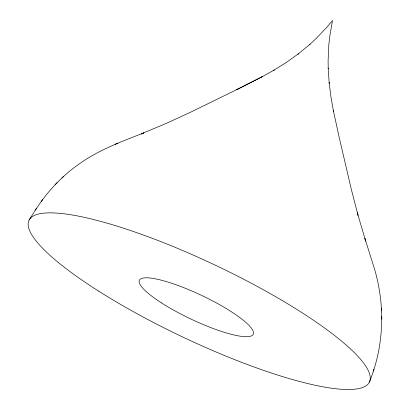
<?xml version="1.0" encoding="UTF-8"?>
<svg xmlns="http://www.w3.org/2000/svg" width="410" height="410" viewBox="0 0 410 410"><rect width="100%" height="100%" fill="white"/><g stroke="black" fill="none" stroke-linecap="round" stroke-linejoin="round"><path stroke-width="0.61" d="M261.729 76.972L262.718 76.475L236.698 89.662L261.729 76.972L274.244 69.982L273.511 70.428L286.042 62.622L298.311 53.91L297.942 54.176L309.981 44.27L309.77 44.449L315.669 38.981L327.001 27.07L332.484 20.5L329.619 37.228L328.779 45.254L328.103 60.895L328.215 68.66L328.2 68.209L329.204 83.266L329.127 82.615L330.983 97.108L333.479 111.274L333.263 110.203L339.188 137.329L351.375 189.579L358.043 215.281L357.325 212.841L365.689 241.162L364.9 238.466L373.264 264.973C385.533 303.01 384.544 345.02 369.389 382.11M373.177 371.204L373.864 369.236M29.136 220.026L36.403 208.444M41.395 201.325C51.793 186.904 64.596 174.173 79.166 163.969C98.718 149.942 121.529 141.609 143.746 132.901L141.086 133.952L165.922 123.548L189.994 112.499L238.041 88.985M35.209 210.176L42.64 199.521M61.92 178.027L63.699 176.295M55.411 184.397L57.164 182.691M115.097 144.294L117.977 143.157M381.49 308.156L381.587 310.821M381.761 316.51L381.859 319.17M161.304 302.78A63.017 12.966 25.4 0 0 252.99 334.709A63.017 12.966 25.4 0 0 174.665 284.279A63.017 12.966 25.4 0 0 161.304 302.78M98.579 291.069A188.446 39.432 25.4 0 0 369.323 382.233A188.446 39.432 25.4 0 0 129.703 230.246A188.446 39.432 25.4 0 0 98.579 291.069"/></g></svg>
